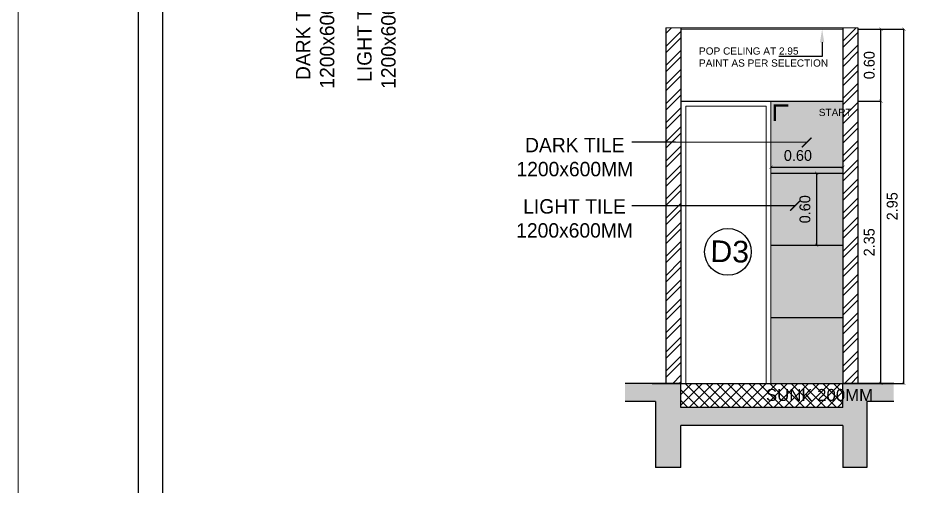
# Model space of a CAD drawing. Header units: metres. Extents: x 494 to 1845, y -666 to 1061.
# Drawn here: x 1814.2 to 1821.82, y 217.34 to 221.24 of the extents above; entities that cross this region are included whole.
import ezdxf
from ezdxf import colors
from ezdxf.entities.mleader import LeaderData, LeaderLine
from ezdxf.math import Vec2, Vec3

# ---------------------------------------------------------------- set-up
doc = ezdxf.new("R2010")
doc.units = ezdxf.units.M
doc.header["$MEASUREMENT"] = 0
doc.linetypes.add('1', pattern=[0])
doc.layers.get('Defpoints').update_dxf_attribs({"color": 12})
for name, color, linetype, lineweight in [('01 WALL', 7, 'Continuous', 25), ('DIMENSION', 8, 'Continuous', 5), ('SUNK', 7, 'Continuous', 13), ('VDA - FALSE CEILING', 7, 'Continuous', 5), ('VDA-Col-slab', 1, 'Continuous', 30), ('VDA-DOOR', 23, 'Continuous', 5), ('VDA-WALL', 250, 'Continuous', 25), ('VDA_DARK TILES', 8, 'Continuous', 9), ('VDA_LIGHT TILES', 254, 'Continuous', 5)]:
    doc.layers.add(name, color=color, linetype=linetype, lineweight=lineweight)
for name, color, linetype in [('SHEET', 7, 'Continuous'), ('VDA-DIM', 252, '1'), ('VDA-TEXT', 250, '1'), ('VDA-WALL HATCH', 252, 'Continuous'), ('VDA_TILES', 152, '1')]:
    doc.layers.add(name, color=color, linetype=linetype)
doc.styles.add('0.2', font='arial.ttf', dxfattribs={"height": 0.2})
doc.styles.add('arial', font='arial.ttf', dxfattribs={"height": 0.3})
doc.styles.add('PDF Century Gothic Bold', font='GOTHICB.TTF')
doc.styles.add('RS', font='GOTHIC.TTF')
doc.styles.get("Standard").update_dxf_attribs({"font": 'arial.ttf'})
doc.dimstyles.new('SMALL', dxfattribs={"dimtxt": 0.16, "dimasz": 0.05, "dimexe": 0, "dimexo": 0, "dimgap": 0.05, "dimtad": 0, "dimdec": 1, "dimzin": 0, "dimdsep": 46, "dimtxsty": 'RS', "dimblk": 'ARCHTICK', "dimcen": 2.5, "dimclrd": 256, "dimclre": 256, "dimclrt": 5, "dimadec": 0, "dimazin": 0, "dimtfac": 1, "dimtofl": 0, "dimtmove": 0, "dimatfit": 3, "dimldrblk": 'ARCHTICK', "dimfxl": 0, "dimtolj": 1, "dimtzin": 0, "dimarcsym": 0})
doc.dimstyles.new('SMALL-1', dxfattribs={"dimtxt": 0.16, "dimasz": 0.035, "dimexe": 0, "dimexo": 0.1, "dimgap": 0.05, "dimtad": 1, "dimzin": 0, "dimdsep": 46, "dimtxsty": 'RS', "dimblk": 'DOT', "dimcen": 2.5, "dimclrd": 256, "dimclre": 256, "dimclrt": 5, "dimadec": 0, "dimazin": 0, "dimtfac": 1, "dimtdec": 3, "dimtofl": 0, "dimtmove": 0, "dimatfit": 3, "dimfxl": 0, "dimtolj": 1, "dimtzin": 0, "dimarcsym": 0})

# ---------------------------------------------------------------- blocks, each defined once
blk = doc.blocks.new('_ArchTick')
at = {"color": 0, "linetype": 'ByBlock', "const_width": 0.15}
blk.add_lwpolyline([(-0.5, -0.5), (0.5, 0.5)], dxfattribs=at)
blk = doc.blocks.new('*D952')
at = {"layer": 'Defpoints', "color": 0}
for p in [(1821.0905, 221.1527), (1821.3868, 221.1527), (1821.1007, 220.5521)]:
    blk.add_point(p, dxfattribs=at)
at = {"layer": 'VDA-DIM', "lineweight": -2}
for p, q in [((1821.1905, 221.1527), (1821.3868, 221.1527)), ((1821.3868, 220.5521), (1821.3868, 221.1527)), ((1821.2007, 220.5521), (1821.3868, 220.5521))]:
    blk.add_line(p, q, dxfattribs=at)
at = {"layer": 'VDA-DIM', "lineweight": -2, "xscale": 0.025, "yscale": 0.025, "zscale": 0.025}
for p, rotation in [((1821.3868, 221.1527), 90), ((1821.3868, 220.5521), 270)]:
    blk.add_blockref('_ArchTick', p, dxfattribs=dict(at, rotation=rotation))
at = {"layer": 'VDA-DIM', "color": 5, "insert": (1821.2896, 220.8524), "char_height": 0.09, "attachment_point": 5, "rotation": 90, "style": 'RS'}
blk.add_mtext('\\A1;0.60', dxfattribs=at)
blk = doc.blocks.new('*D953')
at = {"layer": 'Defpoints', "color": 0}
for p in [(1821.0905, 221.1527), (1821.5778, 221.1527), (1821.2155, 218.2027)]:
    blk.add_point(p, dxfattribs=at)
at = {"layer": 'VDA-DIM', "lineweight": -2}
for p, q in [((1821.2778, 221.1527), (1821.5778, 221.1527)), ((1821.5778, 218.2027), (1821.5778, 221.1527)), ((1821.3155, 218.2027), (1821.5778, 218.2027))]:
    blk.add_line(p, q, dxfattribs=at)
at = {"layer": 'VDA-DIM', "lineweight": -2, "xscale": 0.025, "yscale": 0.025, "zscale": 0.025}
for p, rotation in [((1821.5778, 221.1527), 90), ((1821.5778, 218.2027), 270)]:
    blk.add_blockref('_ArchTick', p, dxfattribs=dict(at, rotation=rotation))
at = {"layer": 'VDA-DIM', "color": 5, "insert": (1821.4806, 219.6777), "char_height": 0.09, "attachment_point": 5, "rotation": 90, "style": 'RS'}
blk.add_mtext('\\A1;2.95', dxfattribs=at)
blk = doc.blocks.new('*D954')
at = {"layer": 'Defpoints', "color": 0}
for p in [(1821.1948, 220.5527), (1821.3862, 220.5527), (1821.2155, 218.2027)]:
    blk.add_point(p, dxfattribs=at)
at = {"layer": 'VDA-DIM', "lineweight": -2}
for p, q in [((1821.2948, 220.5527), (1821.3862, 220.5527)), ((1821.3862, 218.2027), (1821.3862, 220.5527)), ((1821.3155, 218.2027), (1821.3862, 218.2027))]:
    blk.add_line(p, q, dxfattribs=at)
at = {"layer": 'VDA-DIM', "lineweight": -2, "xscale": 0.025, "yscale": 0.025, "zscale": 0.025}
for p, rotation in [((1821.3862, 220.5527), 90), ((1821.3862, 218.2027), 270)]:
    blk.add_blockref('_ArchTick', p, dxfattribs=dict(at, rotation=rotation))
at = {"layer": 'VDA-DIM', "color": 5, "insert": (1821.2889, 219.3777), "char_height": 0.09, "attachment_point": 5, "rotation": 90, "style": 'RS'}
blk.add_mtext('\\A1;2.35', dxfattribs=at)
blk = doc.blocks.new('*D955')
at = {"layer": 'Defpoints', "color": 0}
for p in [(1821.0698, 220.0027), (1820.4698, 219.9527), (1821.0698, 219.9527)]:
    blk.add_point(p, dxfattribs=at)
at = {"layer": 'VDA-DIM', "lineweight": -2}
for p, q in [((1820.4698, 220.0027), (1820.4698, 220.0027)), ((1820.4698, 220.0027), (1821.0698, 220.0027)), ((1821.0698, 220.0027), (1821.0698, 220.0027))]:
    blk.add_line(p, q, dxfattribs=at)
at = {"layer": 'VDA-DIM', "lineweight": -2, "xscale": 0.025, "yscale": 0.025, "zscale": 0.025, "rotation": 180}
blk.add_blockref('_ArchTick', (1820.4698, 220.0027), dxfattribs=at)
at = {"layer": 'VDA-DIM', "lineweight": -2, "xscale": 0.025, "yscale": 0.025, "zscale": 0.025}
blk.add_blockref('_ArchTick', (1821.0698, 220.0027), dxfattribs=at)
at = {"layer": 'VDA-DIM', "color": 5, "insert": (1820.6948, 220.1), "char_height": 0.09, "attachment_point": 5, "style": 'RS'}
blk.add_mtext('\\A1;0.60', dxfattribs=at)
blk = doc.blocks.new('*D956')
at = {"layer": 'Defpoints', "color": 0}
for p in [(1820.9198, 219.9527), (1820.8509, 219.3527), (1820.9198, 219.3527)]:
    blk.add_point(p, dxfattribs=at)
at = {"layer": 'VDA-DIM', "lineweight": -2}
for p, q in [((1820.8509, 219.9527), (1820.8509, 219.9527)), ((1820.8509, 219.9527), (1820.8509, 219.3527)), ((1820.8509, 219.3527), (1820.8509, 219.3527))]:
    blk.add_line(p, q, dxfattribs=at)
at = {"layer": 'VDA-DIM', "lineweight": -2, "xscale": 0.025, "yscale": 0.025, "zscale": 0.025}
for p, rotation in [((1820.8509, 219.9527), 90), ((1820.8509, 219.3527), 270)]:
    blk.add_blockref('_ArchTick', p, dxfattribs=dict(at, rotation=rotation))
at = {"layer": 'VDA-DIM', "color": 5, "insert": (1820.7536, 219.6527), "char_height": 0.09, "attachment_point": 5, "rotation": 90, "style": 'RS'}
blk.add_mtext('\\A1;0.60', dxfattribs=at)

msp = doc.modelspace()

# ---------------------------------------------------------------- hatches: boundary and pattern name
at = {"layer": 'SUNK'}
h = msp.add_hatch(dxfattribs=at)
h.set_pattern_fill('ANSI37', color=43, scale=0.5, angle=90)
h.set_pattern_definition([(315, (3056.68933, 592.23361), (0.0441941738, 0.0441941738), []), (45, (3056.68933, 592.23361), (-0.0441941738, 0.0441941738), [])])
h.paths.add_polyline_path([(1819.7198, 218.0027), (1821.0698, 218.0027), (1821.0698, 218.2027), (1819.7198, 218.2027)])
at = {"layer": 'VDA-WALL HATCH'}
h = msp.add_hatch(dxfattribs=at)
h.set_pattern_fill('ANSI32', color=256, scale=0.3)
h.set_pattern_definition([(225, (3056.68933, 592.23361), (0.079549513, -0.079549513), []), (225, (3056.6363, 592.23361), (0.079549513, -0.079549513), [])])
h.paths.add_polyline_path([(1819.5948, 221.1627), (1819.7198, 221.1627), (1819.7198, 218.2027), (1819.5948, 218.2027)])
h.paths.add_polyline_path([(1821.0698, 221.1627), (1821.1948, 221.1627), (1821.1948, 218.2027), (1821.0698, 218.2027)])
h = msp.add_hatch(color=8, dxfattribs=at)
h.dxf.hatch_style = 1
h.paths.add_polyline_path([(1819.2544, 218.2027), (1819.5948, 218.2027), (1819.7198, 218.2027), (1819.7198, 218.0027), (1821.0698, 218.0027), (1821.0698, 218.2027), (1821.1948, 218.2027), (1821.4936, 218.2027), (1821.4936, 218.0527), (1821.2698, 218.0527), (1821.2698, 217.5027), (1821.0698, 217.5027), (1821.0698, 217.8527), (1819.7198, 217.8527), (1819.7198, 217.5027), (1819.5073, 217.5027), (1819.5073, 218.0527), (1819.2544, 218.0527)])
at = {"layer": 'VDA_DARK TILES', "lineweight": 25, "true_color": 0x939598}
h = msp.add_hatch(color=252, dxfattribs=at)
h.dxf.hatch_style = 1
h.paths.add_polyline_path([(1820.4698, 219.9527), (1820.9198, 219.9527), (1820.9198, 220.5527), (1820.4698, 220.5527)])
h.paths.add_polyline_path([(1820.9198, 219.9527), (1821.0698, 219.9527), (1821.0698, 220.5527), (1820.9198, 220.5527)])
h = msp.add_hatch(color=252, dxfattribs=at)
h.dxf.hatch_style = 1
h.paths.add_polyline_path([(1820.4698, 218.7527), (1820.9198, 218.7527), (1820.9198, 219.3527), (1820.4698, 219.3527)])
h.paths.add_polyline_path([(1820.9198, 218.7527), (1821.0698, 218.7527), (1821.0698, 219.3527), (1820.9198, 219.3527)])
at = {"layer": 'VDA_LIGHT TILES', "true_color": 0xe3e3e3}
h = msp.add_hatch(color=254, dxfattribs=at)
h.dxf.hatch_style = 1
h.paths.add_polyline_path([(1820.4698, 219.3527), (1820.9198, 219.3527), (1820.9198, 219.9527), (1820.4698, 219.9527)])
h.paths.add_polyline_path([(1820.9198, 219.3527), (1821.0698, 219.3527), (1821.0698, 219.9527), (1820.9198, 219.9527)])
h = msp.add_hatch(color=254, dxfattribs=at)
h.dxf.hatch_style = 1
h.paths.add_polyline_path([(1820.9198, 218.2027), (1820.9198, 218.7527), (1820.4698, 218.7527), (1820.4698, 218.2027)])
h.paths.add_polyline_path([(1821.0698, 218.2027), (1821.0698, 218.7527), (1820.9198, 218.7527), (1820.9198, 218.2027)])

# ---------------------------------------------------------------- linework, layer by layer
msp.add_line((1819.4819, 218.2027), (1821.5054, 218.2027))
at = {"layer": '01 WALL', "color": 23, "const_width": 0.02}
msp.add_lwpolyline([(1820.6158, 220.5157), (1820.5015, 220.5157), (1820.5015, 220.3869)], dxfattribs=at)
at = {"layer": 'DIMENSION', "color": 6}
msp.add_line((1814.2002, 309.0934), (1814.2002, 141.9928), dxfattribs=at)
at = {"layer": 'SHEET'}
for points in [[(1826.4591, 231.6492), (1815.2002, 231.6492), (1815.2002, 215.7259), (1826.4591, 215.7259)], [(1826.2591, 231.4492), (1815.4002, 231.4492), (1815.4002, 215.9259), (1826.2591, 215.9259)]]:
    msp.add_lwpolyline(points, close=True, dxfattribs=at)
at = {"layer": 'VDA - FALSE CEILING', "color": 18, "lineweight": 20}
for p, q in [((1819.5948, 221.1627), (1821.1948, 221.1627)), ((1819.7198, 221.1527), (1821.0698, 221.1527))]:
    msp.add_line(p, q, dxfattribs=at)
at = {"layer": 'VDA-Col-slab'}
for p, q in [((1819.7198, 218.2027), (1819.2544, 218.2027)), ((1819.7198, 218.0027), (1819.7198, 218.2027)), ((1821.4936, 218.2027), (1821.0698, 218.2027)), ((1821.0698, 218.0027), (1821.0698, 218.2027)), ((1819.5073, 218.0527), (1819.2544, 218.0527)), ((1819.5073, 218.0527), (1819.5073, 217.5027)), ((1821.2698, 218.0527), (1821.2698, 217.5027)), ((1821.4936, 218.0527), (1821.2698, 218.0527)), ((1821.0698, 218.0027), (1819.7198, 218.0027)), ((1819.7198, 217.5027), (1819.7198, 217.8527)), ((1821.0698, 217.8527), (1819.7198, 217.8527)), ((1821.0698, 217.8527), (1821.0698, 217.5027)), ((1819.7198, 217.5027), (1819.5073, 217.5027)), ((1821.2698, 217.5027), (1821.0698, 217.5027))]:
    msp.add_line(p, q, dxfattribs=at)
at = {"layer": 'VDA-Col-slab', "color": 18, "lineweight": -3, "true_color": 0x000000}
msp.add_line((1819.7198, 218.2027), (1821.0698, 218.2027), dxfattribs=at)
at = {"layer": 'VDA-DOOR', "color": 252}
msp.add_lwpolyline([(1819.7198, 218.2027), (1819.7198, 220.5527), (1820.4698, 220.5527), (1820.4698, 218.2027)], dxfattribs=at)
at = {"layer": 'VDA-DOOR', "color": 8}
msp.add_lwpolyline([(1819.7598, 218.2027), (1819.7598, 220.511), (1820.4298, 220.511), (1820.4298, 218.2027)], dxfattribs=at)
at = {"layer": 'VDA-TEXT', "color": 253}
msp.add_circle((1820.1118, 219.2978), 0.1948, dxfattribs=at)
at = {"layer": 'VDA-WALL'}
for p, q in [((1819.5948, 221.1627), (1819.5948, 218.2027)), ((1819.7198, 221.1627), (1819.7198, 218.2027)), ((1821.0698, 221.1627), (1821.0698, 218.2027)), ((1821.1948, 221.1627), (1821.1948, 218.2027))]:
    msp.add_line(p, q, dxfattribs=at)
at = {"layer": 'VDA_TILES', "color": 0}
for p, q in [((1819.7198, 220.5527), (1821.0698, 220.5527)), ((1820.4698, 219.9527), (1821.0698, 219.9527)), ((1820.4698, 219.3527), (1821.0698, 219.3527)), ((1820.4698, 218.7527), (1821.0698, 218.7527))]:
    msp.add_line(p, q, dxfattribs=at)

# ---------------------------------------------------------------- texts
at = {"layer": 'VDA-TEXT', "char_height": 0.12, "width": 1.394661, "attachment_point": 2, "rotation": 90, "style": '0.2'}
for s, insert in [('{\\fCentury Gothic|b0|i0|c0|p34;DARK TILE \\P1200x600MM}', (1816.5128, 221.1432)), ('{\\fCentury Gothic|b0|i0|c0|p34;LIGHT TILE \\P1200x600MM', (1817.0235, 221.1412))]:
    msp.add_mtext(s, dxfattribs=dict(at, insert=insert))
at = {"layer": 'VDA-TEXT'}
for s, insert, char_height, width, attachment_point, style in [('POP CELING AT 2.95\\PPAINT AS PER SELECTION', (1819.8708, 220.8396), 0.06, 1.314504061156185e-11, 7, 'arial'), ('{\\fCentury Gothic|b0|i0|c0|p34;DARK TILE \\P1200x600MM}', (1818.8363, 220.2474), 0.12, 1.394661, 2, '0.2'), ('{\\fCentury Gothic|b0|i0|c0|p34;LIGHT TILE \\P1200x600MM', (1818.8344, 219.7367), 0.12, 1.394661, 2, '0.2'), ('SUNK 200MM', (1820.4283, 218.0551), 0.1, 1.314504061156185e-11, 7, 'arial')]:
    msp.add_mtext(s, dxfattribs=dict(at, insert=insert, char_height=char_height, width=width, attachment_point=attachment_point, style=style))
at = {"layer": 'VDA-TEXT', "color": 7, "insert": (1821.1432, 220.489), "char_height": 0.06, "width": 0.951781, "attachment_point": 3, "style": 'arial'}
msp.add_mtext('START ', dxfattribs=at)
at = {"layer": 'VDA-TEXT', "color": 253, "insert": (1819.9679, 219.3942), "char_height": 0.18, "width": 2.162233, "attachment_point": 1, "rotation": 359.04931, "style": 'PDF Century Gothic Bold'}
msp.add_mtext('{\\fArial|b0|i0|c0|p34;D3}', dxfattribs=at)

# ---------------------------------------------------------------- dimensions: what is measured, and where the dimension line sits
at = {"layer": 'VDA-DIM'}
for base, p1, p2, picture, middle in [((1821.3868, 221.1527), (1821.1007, 220.5521), (1821.0905, 221.1527), '*D952', (1821.2896, 220.8524)), ((1821.5778, 221.1527), (1821.2155, 218.2027), (1821.0905, 221.1527), '*D953', (1821.4806, 219.6777)), ((1821.3862, 220.5527), (1821.2155, 218.2027), (1821.1948, 220.5527), '*D954', (1821.2889, 219.3777)), ((1820.8509, 219.3527), (1820.9198, 219.9527), (1820.9198, 219.3527), '*D956', (1820.7536, 219.6527))]:
    dim = msp.add_linear_dim(base=base, p1=p1, p2=p2, angle=90, dimstyle='SMALL-1', override={"dimtxt": 0.09, "dimasz": 0.025, "dimblk": 'ArchTick'}, dxfattribs=at)
    dim.commit()
    dim.dimension.update_dxf_attribs({"geometry": picture, "text_midpoint": middle})
dim = msp.add_linear_dim(base=(1821.0698, 220.0027), p1=(1820.4698, 219.9527), p2=(1821.0698, 219.9527), dimstyle='SMALL-1', override={"dimtxt": 0.09, "dimasz": 0.025, "dimblk": 'ArchTick'}, dxfattribs=at)
dim.commit()
dim.dimension.update_dxf_attribs({"geometry": '*D955', "text_midpoint": (1820.6948, 220.0027), "dimtype": 160})

# ---------------------------------------------------------------- leaders
at = {"layer": 'VDA-TEXT', "color": 1}
for points in [[(1820.7679, 220.2081, -0.0015), (1819.6758, 220.2118, -0.0015), (1819.3118, 220.2118, -0.0015)], [(1820.6703, 219.6808, 0.0014), (1819.3118, 219.6808, 0.0014)]]:
    msp.add_leader(points, dimstyle='SMALL', override={"dimasz": 0.08, "dimfxl": 0.3, "dimarcsym": 1}, dxfattribs=at)
at = {"layer": 'VDA-TEXT', "color": 252}
ml = msp.add_multileader_mtext('Standard', dxfattribs=at)
ml.set_content('', color=252)
ml.set_leader_properties()
ml.build(insert=Vec2(0, 0))
ml.multileader.update_dxf_attribs({"dogleg_length": 0.36, "arrow_head_size": 0.11})
ctx = ml.context
ctx.base_point, ctx.char_height, ctx.arrow_head_size, ctx.landing_gap_size, ctx.plane_origin, ctx.plane_x_axis, ctx.plane_y_axis = Vec3(1820.5364, 220.924), 0.18, 0.11, 0.09, Vec3(1820.8964, 221.1527), Vec3(-1, 0), Vec3(0, -1)
notes = []
notes.append((ctx, [(0, (1, 1, 0), (1820.8964, 220.924), (-1, 0), 0.36, [(0, [(1820.8964, 221.1527)], 0, [])])]))
ctx.mtext.insert, ctx.mtext.text_direction, ctx.mtext.rotation, ctx.mtext.flow_direction = Vec3(1820.4464, 220.834), Vec3(-1, 0), 3.141593, 5
for ctx, leaders in notes:
    for number, flags, end, landing, length, lines in leaders:
        leader = LeaderData()
        leader.index, (leader.has_last_leader_line, leader.has_dogleg_vector, leader.attachment_direction) = number, flags
        leader.last_leader_point, leader.dogleg_vector, leader.dogleg_length = Vec3(end), Vec3(landing), length
        for number, points, colour, breaks in lines:
            line = LeaderLine()
            line.index, line.vertices, line.color, line.breaks = number, Vec3.list(points), colors.encode_raw_color(colour), breaks
            leader.lines.append(line)
        ctx.leaders.append(leader)

doc.saveas('drawing.dxf')
